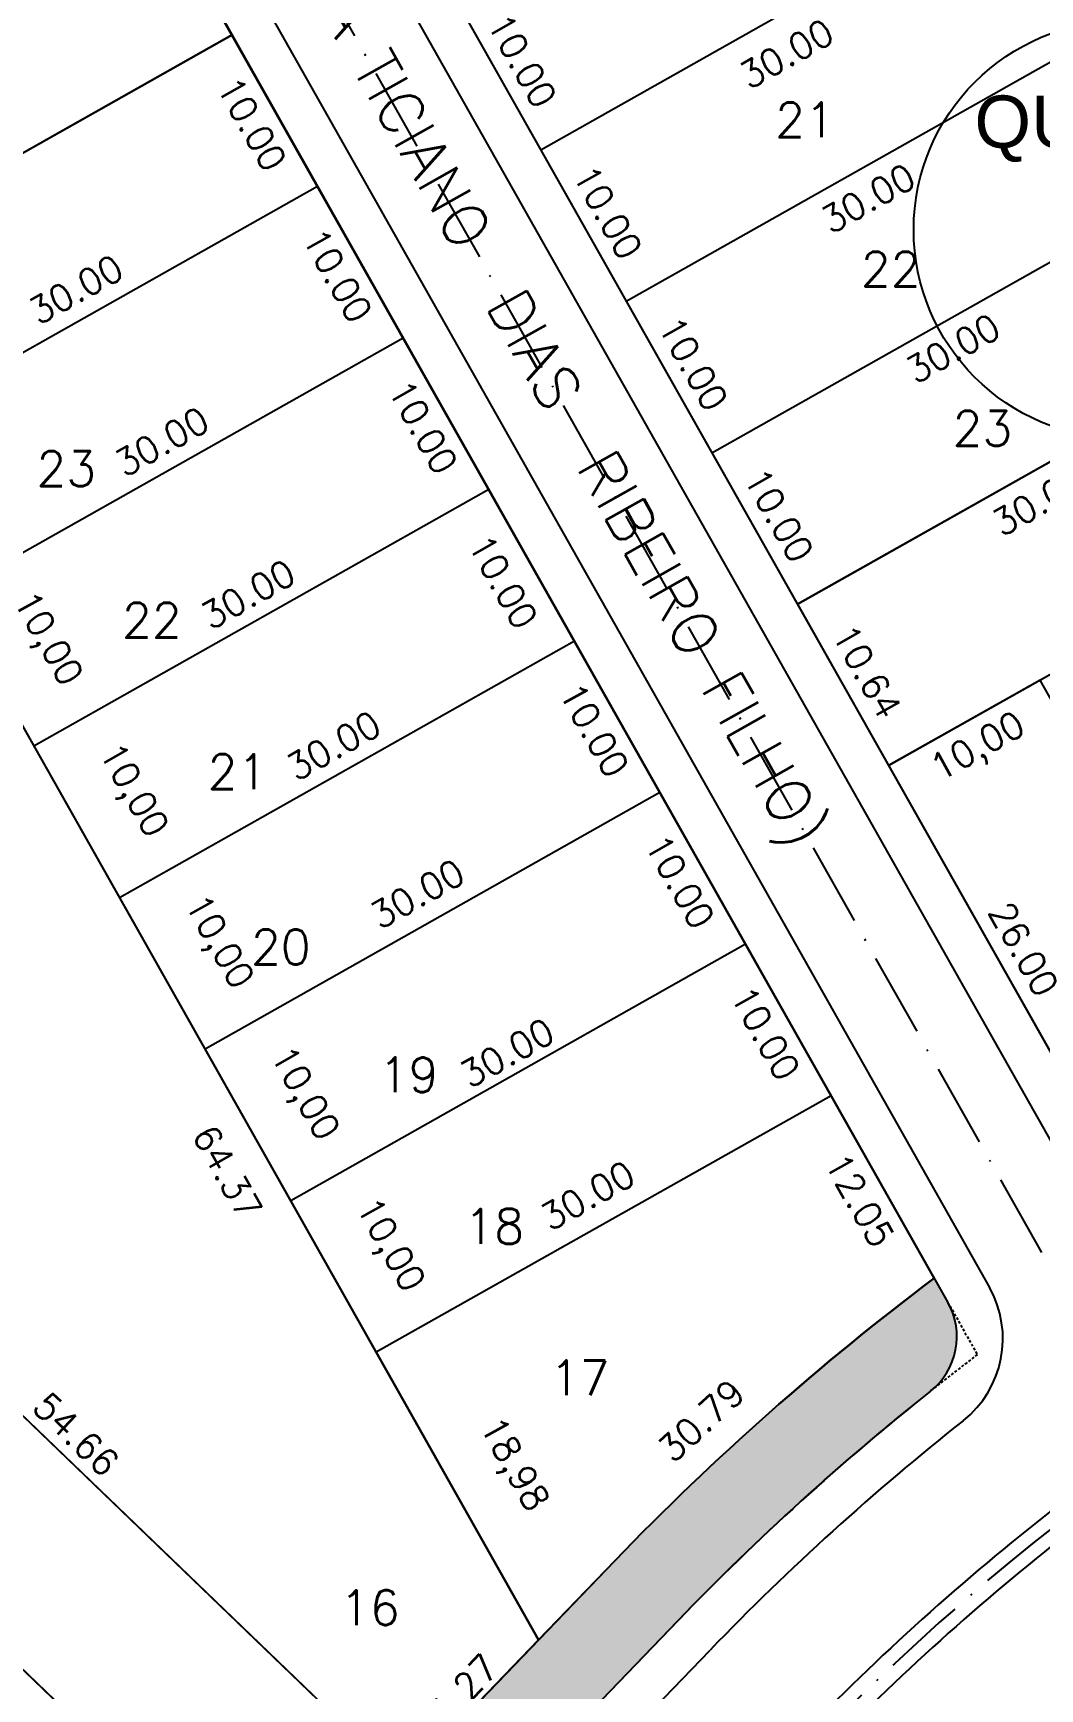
# Model space of a CAD drawing. Header units: millimetres. Extents: x 1794 to 8081, y 409 to 2272.
# Drawn here: x 5436.1 to 5493.9, y 942.2 to 1037.3 of the extents above; entities that cross this region are included whole.
import ezdxf
from ezdxf.enums import TextEntityAlignment as Align

# ---------------------------------------------------------------- set-up
doc = ezdxf.new("R2010")
doc.units = ezdxf.units.MM
doc.linetypes.add('ACAD_ISO10W100', pattern=[18, 12, -3, 0, -3])
doc.linetypes.add('HIDDEN', pattern=[0.375, 0.25, -0.125])
for name, color, linetype in [('02 - EIXO VIA', 2, 'ACAD_ISO10W100'), ('03 - CALÇADA', 1, 'Continuous'), ('BOUNDARY LOTES', 2, 'Continuous'), ('boundary quadras', 232, 'Continuous'), ('COT', 8, 'Continuous'), ('FAIXAS VERDES', 62, 'Continuous'), ('LOTES', 2, 'Continuous'), ('PROJEÇÃO', 8, 'HIDDEN'), ('QUADRAS', 3, 'Continuous'), ('texto - ruas', 2, 'Continuous'), ('Texto Lotes', 31, 'Continuous'), ('TEXTO-80', 3, 'Continuous')]:
    doc.layers.add(name, color=color, linetype=linetype)
doc.styles.add('arcad1', font='romans.shx')
doc.styles.add('style1', font='tahoma.ttf')
doc.dimstyles.new('REGIS', dxfattribs={"dimtxt": 1.5, "dimasz": 0.12, "dimexe": 0, "dimexo": 0, "dimgap": 0, "dimtad": 0, "dimzin": 4, "dimdsep": 46, "dimtxsty": 'arcad1', "dimblk1": 'BOLA', "dimblk2": 'BOLA', "dimsah": 1, "dimcen": 0.12, "dimse1": 1, "dimse2": 1, "dimsd1": 1, "dimsd2": 1, "dimclrd": 256, "dimclre": 8, "dimclrt": 1, "dimadec": 0, "dimazin": 0, "dimtfac": 1.2, "dimtix": 1, "dimtmove": 2, "dimatfit": 3, "dimldrblk": 'BOLA', "dimfxl": 0, "dimfxlon": 1, "dimtvp": 2, "dimtolj": 1, "dimtzin": 4, "dimarcsym": 0})
doc.dimstyles.get("Standard").update_dxf_attribs({"dimtxt": 0.18, "dimasz": 0.18, "dimexe": 0.18, "dimexo": 0.0625, "dimgap": 0.09, "dimtad": 0, "dimtih": 1, "dimtoh": 1, "dimdec": 4, "dimzin": 0, "dimdsep": 46, "dimtxsty": 'Standard', "dimcen": 0.09, "dimadec": 0, "dimazin": 0, "dimtfac": 1, "dimtdec": 4, "dimtofl": 0, "dimtmove": 0, "dimatfit": 3, "dimfxl": 1, "dimtolj": 1, "dimtzin": 0, "dimarcsym": 0})

# ---------------------------------------------------------------- blocks, each defined once
blk = doc.blocks.new('*D930')
at = {"layer": 'Defpoints', "color": 0}
for p in [(5487.851388136009, 965.75625504446), (5487.851388136009, 965.75625504446), (5465.132507971546, 944.9747875187404)]:
    blk.add_point(p, dxfattribs=at)
at = {"layer": 'COT', "color": 1, "insert": (5474.467114047751, 957.5791263159367), "char_height": 1.5, "attachment_point": 5, "rotation": 42.449853556986426, "style": 'arcad1'}
blk.add_mtext('\\A1;30.79', dxfattribs=at)
blk = doc.blocks.new('BOLA')
for p, q in [((-1, 0), (1, 0)), ((0, -1), (0, 1))]:
    blk.add_line(p, q)
blk.add_circle((0, 0), 0.3)
blk = doc.blocks.new('*D932')
at = {"layer": 'Defpoints', "color": 0}
for p in [(5481.929528288922, 976.2471336281599), (5477.990302832741, 974.0235313939454), (5487.85138813601, 965.7562550444604)]:
    blk.add_point(p, dxfattribs=at)
at = {"layer": 'COT', "color": 1, "insert": (5483.563749425421, 970.2527977179673), "char_height": 1.5, "attachment_point": 5, "rotation": 299.44372930097114, "style": 'arcad1'}
blk.add_mtext('\\A1;12.05', dxfattribs=at)
blk = doc.blocks.new('*D933')
at = {"layer": 'Defpoints', "color": 0}
for p in [(5477.013842902676, 984.955522525278), (5473.074617446498, 982.7319202910644), (5481.929528288912, 976.2471336281546)]:
    blk.add_point(p, dxfattribs=at)
at = {"layer": 'COT', "color": 1, "insert": (5478.144976808755, 979.8524314583769), "char_height": 1.5, "attachment_point": 5, "rotation": 299.44372930098734, "style": 'arcad1'}
blk.add_mtext('\\A1;10.00', dxfattribs=at)
blk = doc.blocks.new('*D934')
at = {"layer": 'Defpoints', "color": 0}
for p in [(5472.098157516446, 993.6639114224051), (5468.158932060269, 991.4403091881916), (5477.013842902685, 984.955522525283)]:
    blk.add_point(p, dxfattribs=at)
at = {"layer": 'COT', "color": 1, "insert": (5473.229291422525, 988.5608203555041), "char_height": 1.5, "attachment_point": 5, "rotation": 299.44372930098734, "style": 'arcad1'}
blk.add_mtext('\\A1;10.00', dxfattribs=at)
blk = doc.blocks.new('*D935')
at = {"layer": 'Defpoints', "color": 0}
for p in [(5467.182472130202, 1002.372300319524), (5463.243246674024, 1000.14869808531), (5472.09815751644, 993.6639114224013)]:
    blk.add_point(p, dxfattribs=at)
at = {"layer": 'COT', "color": 1, "insert": (5468.31360603628, 997.2692092526224), "char_height": 1.5, "attachment_point": 5, "rotation": 299.44372930098734, "style": 'arcad1'}
blk.add_mtext('\\A1;10.00', dxfattribs=at)
blk = doc.blocks.new('*D936')
at = {"layer": 'Defpoints', "color": 0}
for p in [(5457.35110135773, 1019.789078113771), (5453.411875901553, 1017.565475879558), (5462.266786743968, 1011.080689216649)]:
    blk.add_point(p, dxfattribs=at)
at = {"layer": 'COT', "color": 1, "insert": (5458.482235263809, 1014.68598704687), "char_height": 1.5, "attachment_point": 5, "rotation": 299.44372930098734, "style": 'arcad1'}
blk.add_mtext('\\A1;10.00', dxfattribs=at)
blk = doc.blocks.new('*D937')
at = {"layer": 'Defpoints', "color": 0}
for p in [(5452.435415971495, 1028.497467010896), (5448.496190515318, 1026.273864776683), (5457.351101357731, 1019.789078113772)]:
    blk.add_point(p, dxfattribs=at)
at = {"layer": 'COT', "color": 1, "insert": (5453.566549877574, 1023.394375943994), "char_height": 1.5, "attachment_point": 5, "rotation": 299.44372930098734, "style": 'arcad1'}
blk.add_mtext('\\A1;10.00', dxfattribs=at)
blk = doc.blocks.new('*D938')
at = {"layer": 'Defpoints', "color": 0}
for p in [(5447.519730585262, 1037.205855908021), (5443.580505129081, 1034.982253673805), (5452.435415971499, 1028.497467010897)]:
    blk.add_point(p, dxfattribs=at)
at = {"layer": 'COT', "color": 1, "insert": (5448.650864491337, 1032.102764841117), "char_height": 1.5, "attachment_point": 5, "rotation": 299.44372930098734, "style": 'arcad1'}
blk.add_mtext('\\A1;10.00', dxfattribs=at)
blk = doc.blocks.new('*D939')
at = {"layer": 'Defpoints', "color": 0}
for p in [(5431.875551646272, 1055.718179377361), (5430.594270881923, 1054.994925833751), (5447.519730585262, 1037.205855908021)]:
    blk.add_point(p, dxfattribs=at)
at = {"layer": 'COT', "color": 1, "insert": (5440.340545056818, 1046.824922141459), "char_height": 1.5, "attachment_point": 5, "rotation": 299.44372930098734, "style": 'arcad1'}
blk.add_mtext('\\A1;23.81', dxfattribs=at)
blk = doc.blocks.new('*D213')
at = {"layer": 'Defpoints', "color": 0}
for p in [(5433.492596545831, 1001.026514127826), (5465.132507971546, 944.9747875187404), (5460.466420497139, 942.3408883808152)]:
    blk.add_point(p, dxfattribs=at)
at = {"layer": 'COT', "color": 1, "insert": (5447.258981453419, 971.8414573012292), "char_height": 1.5, "attachment_point": 5, "rotation": 299.44372930096586, "style": 'arcad1'}
blk.add_mtext('\\A1;64.37', dxfattribs=at)
blk = doc.blocks.new('*D215')
at = {"layer": 'Defpoints', "color": 0}
for p in [(5481.929528288924, 976.2471336281571), (5482.481723685389, 975.2688911488726), (5455.804361597553, 961.5000774694465)]:
    blk.add_point(p, dxfattribs=at)
at = {"layer": 'COT', "color": 1, "insert": (5467.944434723832, 970.5078797386548), "char_height": 1.5, "attachment_point": 5, "rotation": 29.4437293009615, "style": 'arcad1'}
blk.add_mtext('\\A1;30.00', dxfattribs=at)
blk = doc.blocks.new('NUM_quadra')
blk.add_circle((0, 0), 0.2)
at = {"insert": (-0.1418711980285907, 0.1285282569724173), "char_height": 0.05, "width": 0.2663, "attachment_point": 1, "style": 'style1'}
blk.add_mtext('\\fArial|b0|i0|c0|p34;QUADRA', dxfattribs=at)
at = {"style": 'style1'}
blk.add_attdef('00', text='', height=0.18, dxfattribs=at).set_placement((-2.886579864025407e-15, -0.1334628551621867), align=Align.CENTER)
blk = doc.blocks.new('*D289')
at = {"layer": 'Defpoints', "color": 0}
for p in [(5452.435415971497, 1028.497467010896), (5453.087698721819, 1027.341914648535), (5426.31024928013, 1013.750410852185)]:
    blk.add_point(p, dxfattribs=at)
at = {"layer": 'COT', "color": 1, "insert": (5438.550409760264, 1022.580903238316), "char_height": 1.5, "attachment_point": 5, "rotation": 29.443729300966258, "style": 'arcad1'}
blk.add_mtext('\\A1;30.00', dxfattribs=at)
blk = doc.blocks.new('*D290')
at = {"layer": 'Defpoints', "color": 0}
for p in [(5457.351101357734, 1019.789078113774), (5458.024495793872, 1018.5961253167), (5431.225934666367, 1005.042021955061)]:
    blk.add_point(p, dxfattribs=at)
at = {"layer": 'COT', "color": 1, "insert": (5443.487206832317, 1013.835113906481), "char_height": 1.5, "attachment_point": 5, "rotation": 29.44372930096804, "style": 'arcad1'}
blk.add_mtext('\\A1;30.00', dxfattribs=at)
blk = doc.blocks.new('*D291')
at = {"layer": 'Defpoints', "color": 0}
for p in [(5462.26678674397, 1011.080689216652), (5462.976760895194, 1009.822933577312), (5436.141620052604, 996.3336330579373)]:
    blk.add_point(p, dxfattribs=at)
at = {"layer": 'COT', "color": 1, "insert": (5448.43947193364, 1005.061922167092), "char_height": 1.5, "attachment_point": 5, "rotation": 29.44372930097173, "style": 'arcad1'}
blk.add_mtext('\\A1;30.00', dxfattribs=at)
blk = doc.blocks.new('*D292')
at = {"layer": 'Defpoints', "color": 0}
for p in [(5467.18247213021, 1002.37230031953), (5467.888959574962, 1001.120721559614), (5441.057305438841, 987.6252441608167)]:
    blk.add_point(p, dxfattribs=at)
at = {"layer": 'COT', "color": 1, "insert": (5453.351670613407, 996.359710149394), "char_height": 1.5, "attachment_point": 5, "rotation": 29.4437293009686, "style": 'arcad1'}
blk.add_mtext('\\A1;30.00', dxfattribs=at)
blk = doc.blocks.new('*D293')
at = {"layer": 'Defpoints', "color": 0}
for p in [(5472.098157516447, 993.6639114224072), (5472.695046475986, 992.6064920028048), (5445.972990825061, 978.9168552636829)]:
    blk.add_point(p, dxfattribs=at)
at = {"layer": 'COT', "color": 1, "insert": (5458.157757514421, 987.8454805925794), "char_height": 1.5, "attachment_point": 5, "rotation": 29.443729300970425, "style": 'arcad1'}
blk.add_mtext('\\A1;30.00', dxfattribs=at)
blk = doc.blocks.new('*D982')
at = {"layer": 'Defpoints', "color": 0}
for p in [(5477.013842902687, 984.9555225252843), (5477.853896933424, 983.4673237046798), (5450.888676211316, 970.2084663665705)]:
    blk.add_point(p, dxfattribs=at)
at = {"layer": 'COT', "color": 1, "insert": (5463.316607971868, 978.7063122944596), "char_height": 1.5, "attachment_point": 5, "rotation": 29.443729300967657, "style": 'arcad1'}
blk.add_mtext('\\A1;30.00', dxfattribs=at)
blk = doc.blocks.new('*D1035')
at = {"layer": 'Defpoints', "color": 0}
for p in [(5462.266786743973, 1011.080689216652), (5467.18247213021, 1002.372300319528), (5462.920687626454, 999.9666209163813)]:
    blk.add_point(p, dxfattribs=at)
at = {"layer": 'COT', "color": 1, "insert": (5463.075361602473, 1005.795520980814), "char_height": 1.5, "attachment_point": 5, "rotation": 299.4437293009628, "style": 'arcad1'}
blk.add_mtext('\\A1;10.00', dxfattribs=at)
blk = doc.blocks.new('*D1043')
at = {"layer": 'Defpoints', "color": 0}
for p in [(5491.376675250025, 1045.358670189388), (5493.899906000108, 1040.888637442701), (5465.251508558658, 1030.611614030674)]:
    blk.add_point(p, dxfattribs=at)
at = {"layer": 'COT', "color": 1, "insert": (5479.362617038552, 1036.127626032481), "char_height": 1.5, "attachment_point": 5, "rotation": 29.443729300970222, "style": 'arcad1'}
blk.add_mtext('\\A1;30.00', dxfattribs=at)
blk = doc.blocks.new('*D1044')
at = {"layer": 'Defpoints', "color": 0}
for p in [(5496.292360636262, 1036.650281292264), (5498.589800298555, 1032.580249043468), (5470.167193944895, 1021.903225133552)]:
    blk.add_point(p, dxfattribs=at)
at = {"layer": 'COT', "color": 1, "insert": (5484.052511337, 1027.81923763325), "char_height": 1.5, "attachment_point": 5, "rotation": 29.44372930096965, "style": 'arcad1'}
blk.add_mtext('\\A1;30.00', dxfattribs=at)
blk = doc.blocks.new('*D1045')
at = {"layer": 'Defpoints', "color": 0}
for p in [(5501.208046022501, 1027.941892395143), (5503.460984825728, 1023.950695701627), (5475.082879331133, 1013.194836236429)]:
    blk.add_point(p, dxfattribs=at)
at = {"layer": 'COT', "color": 1, "insert": (5488.923695864172, 1019.189684291408), "char_height": 1.5, "attachment_point": 5, "rotation": 29.443729300969846, "style": 'arcad1'}
blk.add_mtext('\\A1;30.00', dxfattribs=at)
blk = doc.blocks.new('*D1046')
at = {"layer": 'Defpoints', "color": 0}
for p in [(5506.123731408738, 1019.23350349802), (5479.998564717371, 1004.486447339307), (5482.291873684251, 1000.42373282939)]:
    blk.add_point(p, dxfattribs=at)
at = {"layer": 'COT', "color": 1, "insert": (5493.879751414063, 1010.409777577885), "char_height": 1.5, "attachment_point": 5, "rotation": 29.44372930096965, "style": 'arcad1'}
blk.add_mtext('\\A1;30.00', dxfattribs=at)
blk = doc.blocks.new('*D1053')
at = {"layer": 'Defpoints', "color": 0}
for p in [(5491.376675250026, 1045.358670189388), (5496.292360636262, 1036.650281292265), (5494.819203982149, 1035.818718218794)]:
    blk.add_point(p, dxfattribs=at)
at = {"layer": 'COT', "color": 1, "insert": (5494.973877958166, 1041.647618283228), "char_height": 1.5, "attachment_point": 5, "rotation": 299.44372930098734, "style": 'arcad1'}
blk.add_mtext('\\A1;10.00', dxfattribs=at)
blk = doc.blocks.new('*D344')
at = {"layer": 'Defpoints', "color": 0}
for p in [(5460.33582317242, 1039.320002927797), (5465.251508558657, 1030.611614030674), (5464.011673645924, 1029.911755717745)]:
    blk.add_point(p, dxfattribs=at)
at = {"layer": 'COT', "color": 1, "insert": (5464.16634762194, 1035.740655782178), "char_height": 1.5, "attachment_point": 5, "rotation": 299.44372930098734, "style": 'arcad1'}
blk.add_mtext('\\A1;10.00', dxfattribs=at)
blk = doc.blocks.new('*D345')
at = {"layer": 'Defpoints', "color": 0}
for p in [(5465.251508558657, 1030.611614030674), (5468.927359032162, 1021.203366820622), (5470.167193944894, 1021.903225133551)]:
    blk.add_point(p, dxfattribs=at)
at = {"layer": 'COT', "color": 1, "insert": (5469.082033008178, 1027.032266885055), "char_height": 1.5, "attachment_point": 5, "rotation": 299.44372930098734, "style": 'arcad1'}
blk.add_mtext('\\A1;10.00', dxfattribs=at)
blk = doc.blocks.new('*D1057')
at = {"layer": 'Defpoints', "color": 0}
for p in [(5470.167193944894, 1021.903225133551), (5473.843044418397, 1012.494977923498), (5475.082879331132, 1013.194836236429)]:
    blk.add_point(p, dxfattribs=at)
at = {"layer": 'COT', "color": 1, "insert": (5473.997718394413, 1018.323877987931), "char_height": 1.5, "attachment_point": 5, "rotation": 299.44372930098734, "style": 'arcad1'}
blk.add_mtext('\\A1;10.00', dxfattribs=at)
blk = doc.blocks.new('*D1058')
at = {"layer": 'Defpoints', "color": 0}
for p in [(5475.082879331128, 1013.194836236426), (5480.858539694393, 1004.971883448903), (5478.758729804631, 1003.786589026372)]:
    blk.add_point(p, dxfattribs=at)
at = {"layer": 'COT', "color": 1, "insert": (5478.913403780647, 1009.615489090806), "char_height": 1.5, "attachment_point": 5, "rotation": 299.44372930098734, "style": 'arcad1'}
blk.add_mtext('\\A1;10.00', dxfattribs=at)
blk = doc.blocks.new('*D1059')
at = {"layer": 'Defpoints', "color": 0}
for p in [(5480.858539694397, 1004.971883448907), (5483.990506479951, 994.5182281912587), (5485.230341392688, 995.2180865041898)]:
    blk.add_point(p, dxfattribs=at)
at = {"layer": 'COT', "color": 1, "insert": (5483.987134811428, 1000.627114224689), "char_height": 1.5, "attachment_point": 5, "rotation": 299.44372930098734, "style": 'arcad1'}
blk.add_mtext('\\A1;10.64', dxfattribs=at)
blk = doc.blocks.new('*D1063')
at = {"layer": 'Defpoints', "color": 0}
for p in [(5485.230341392688, 995.2180865041901), (5498.011123396905, 972.5762753716704), (5496.77128848417, 971.8764170587406)]:
    blk.add_point(p, dxfattribs=at)
at = {"layer": 'COT', "color": 1, "insert": (5492.993414151194, 984.6720282408705), "char_height": 1.5, "attachment_point": 5, "rotation": 299.44372930098734, "style": 'arcad1'}
blk.add_mtext('\\A1;26.00', dxfattribs=at)
blk = doc.blocks.new('*D1086')
at = {"layer": 'Defpoints', "color": 0}
for p in [(5465.132507971546, 944.9747875187404), (5466.476944621774, 943.6806858160062), (5457.313921775658, 936.8520922062594)]:
    blk.add_point(p, dxfattribs=at)
at = {"layer": 'COT', "color": 1, "insert": (5460.406256370368, 941.6998119016134), "char_height": 1.5, "attachment_point": 5, "rotation": 46.092889279141566, "style": 'arcad1'}
blk.add_mtext('\\A1;11.27', dxfattribs=at)
blk = doc.blocks.new('*D1114')
at = {"layer": 'Defpoints', "color": 0}
for p in [(5406.935573856917, 956.1964633342909), (5442.750605582663, 921.7223261319668), (5441.750400351722, 920.6832172525142)]:
    blk.add_point(p, dxfattribs=at)
at = {"layer": 'COT', "color": 1, "insert": (5425.923358230708, 940.0816810071487), "char_height": 1.5, "attachment_point": 5, "rotation": 316.09288927911393, "style": 'arcad1'}
blk.add_mtext('\\A1;49.71', dxfattribs=at)
blk = doc.blocks.new('*D1115')
at = {"layer": 'Defpoints', "color": 0}
for p in [(5412.433862868487, 965.4779471268671), (5450.032263679161, 929.2872091691129), (5449.09292739446, 928.3113367740993)]:
    blk.add_point(p, dxfattribs=at)
at = {"layer": 'COT', "color": 1, "insert": (5432.374200730983, 948.5681009064488), "char_height": 1.5, "attachment_point": 5, "rotation": 316.09288927911393, "style": 'arcad1'}
blk.add_mtext('\\A1;52.19', dxfattribs=at)
blk = doc.blocks.new('*D1116')
at = {"layer": 'Defpoints', "color": 0}
for p in [(5417.932151880057, 974.7594309194433), (5457.313921775659, 936.8520922062594), (5456.177788304817, 935.6717680674983)]:
    blk.add_point(p, dxfattribs=at)
at = {"layer": 'COT', "color": 1, "insert": (5438.567377098876, 956.7868325775626), "char_height": 1.5, "attachment_point": 5, "rotation": 316.09288927911393, "style": 'arcad1'}
blk.add_mtext('\\A1;54.66', dxfattribs=at)
blk = doc.blocks.new('*D374')
at = {"layer": 'Defpoints', "color": 0}
for p in [(5433.492596545831, 1001.026514127826), (5438.547718512464, 998.031893635839), (5417.932151880056, 974.7594309194428)]:
    blk.add_point(p, dxfattribs=at)
at = {"layer": 'COT', "color": 1, "insert": (5428.186396028689, 986.4273785229439), "char_height": 1.5, "attachment_point": 5, "rotation": 59.35778281456967, "style": 'arcad1'}
blk.add_mtext('\\A1;30.53', dxfattribs=at)
blk = doc.blocks.new('*D1459')
at = {"layer": 'Defpoints', "color": 0}
for p in [(5493.938730289809, 1000.133771890428), (5485.230341392686, 995.2180865041892), (5487.838462634179, 990.5976658960374)]:
    blk.add_point(p, dxfattribs=at)
at = {"layer": 'COT', "color": 1, "insert": (5490.437055159084, 996.1656474809863), "char_height": 1.5, "attachment_point": 5, "rotation": 29.443729300968574, "style": 'arcad1'}
blk.add_mtext('\\A1;10,00', dxfattribs=at)
blk = doc.blocks.new('*D1636')
at = {"layer": 'Defpoints', "color": 0}
for p in [(5431.225934666368, 1005.042021955062), (5436.141620052603, 996.3336330579386), (5436.141620052597, 996.3336330579355)]:
    blk.add_point(p, dxfattribs=at)
at = {"layer": 'COT', "color": 1, "insert": (5436.793916251307, 1002.443429430153), "char_height": 1.5, "attachment_point": 5, "rotation": 299.44372930098734, "style": 'arcad1'}
blk.add_mtext('\\A1;10,00', dxfattribs=at)
blk = doc.blocks.new('*D1637')
at = {"layer": 'Defpoints', "color": 0}
for p in [(5436.141620052603, 996.3336330579386), (5441.057305438841, 987.6252441608156), (5441.057305438837, 987.6252441608133)]:
    blk.add_point(p, dxfattribs=at)
at = {"layer": 'COT', "color": 1, "insert": (5441.709601637545, 993.7350405330317), "char_height": 1.5, "attachment_point": 5, "rotation": 299.44372930098734, "style": 'arcad1'}
blk.add_mtext('\\A1;10,00', dxfattribs=at)
blk = doc.blocks.new('*D1638')
at = {"layer": 'Defpoints', "color": 0}
for p in [(5441.057305438841, 987.6252441608156), (5445.972990825077, 978.9168552636929), (5445.972990825077, 978.9168552636925)]:
    blk.add_point(p, dxfattribs=at)
at = {"layer": 'COT', "color": 1, "insert": (5446.625287023786, 985.0266516359106), "char_height": 1.5, "attachment_point": 5, "rotation": 299.44372930098734, "style": 'arcad1'}
blk.add_mtext('\\A1;10,00', dxfattribs=at)
blk = doc.blocks.new('*D1639')
at = {"layer": 'Defpoints', "color": 0}
for p in [(5445.972990825077, 978.9168552636929), (5450.888676211315, 970.2084663665698), (5450.888676211318, 970.2084663665717)]:
    blk.add_point(p, dxfattribs=at)
at = {"layer": 'COT', "color": 1, "insert": (5451.540972410027, 976.3182627387898), "char_height": 1.5, "attachment_point": 5, "rotation": 299.44372930098734, "style": 'arcad1'}
blk.add_mtext('\\A1;10,00', dxfattribs=at)
blk = doc.blocks.new('*D1640')
at = {"layer": 'Defpoints', "color": 0}
for p in [(5450.888676211315, 970.2084663665698), (5455.804361597553, 961.5000774694474), (5455.804361597557, 961.5000774694497)]:
    blk.add_point(p, dxfattribs=at)
at = {"layer": 'COT', "color": 1, "insert": (5456.456657796267, 967.6098738416679), "char_height": 1.5, "attachment_point": 5, "rotation": 299.44372930098734, "style": 'arcad1'}
blk.add_mtext('\\A1;10,00', dxfattribs=at)
blk = doc.blocks.new('*D1641')
at = {"layer": 'Defpoints', "color": 0}
for p in [(5455.804361597553, 961.5000774694474), (5465.132507971546, 944.9747875187402), (5465.132507971557, 944.9747875187461)]:
    blk.add_point(p, dxfattribs=at)
at = {"layer": 'COT', "color": 1, "insert": (5463.578573676386, 954.9930344177553), "char_height": 1.5, "attachment_point": 5, "rotation": 299.44372930098734, "style": 'arcad1'}
blk.add_mtext('\\A1;18,98', dxfattribs=at)

msp = doc.modelspace()

# ---------------------------------------------------------------- hatches: boundary and pattern name
at = {"layer": 'FAIXAS VERDES'}
h = msp.add_hatch(dxfattribs=at)
h.set_pattern_fill('AR-SAND', color=256, scale=0.1, style=0)
h.set_pattern_definition([(37.50000000000001, (5429.566055235607, 999.84353795478), (-0.1600031295984046, 4.894132373293424), [0, -3.860800000000001, 0, -4.318000000000001, 0, -4.1275]), (7.499999999999999, (5429.566055235607, 999.84353795478), (4.495232831380027, 7.168251005683543), [0, -2.0828, 0, -3.4798, 0, -1.3335]), (327.5, (5426.441855235606, 999.84353795478), (7.90992370241458, 0.01437184678545691), [0, -1.27, 0, -4.572, 0, -5.969]), (317.5, (5426.441855235606, 999.84353795478), (7.635564524722972, 2.229293232572162), [0, -0.635, 0, -2.9972, 0, -3.429])])
h.paths.add_polyline_path([(5430.83123892932, 1078.216334300857), (5435.928361028668, 1087.936029973114), (5430.845419945202, 1079.355681580147), (5429.566055235607, 1077.138532919917)])
h.paths.add_polyline_path([(5597.245332423424, 1009.396190121145), (5597.066119559094, 1009.336623379721), (5601.377264682257, 1010.616277838495), (5607.011504335047, 1012.217993030141), (5612.684380589012, 1013.759096010005), (5617.595737405374, 1015.035828626736), (5621.12753422188, 1015.921206211871), (5629.086755108657, 1017.81693368841), (5637.921941955323, 1019.761366754153), (5648.107933408472, 1021.796757042383), (5655.346994069411, 1023.110390061013), (5661.350468811806, 1024.116779422895), (5668.225646878118, 1025.177454779259), (5676.97000273329, 1026.385771232389), (5686.913109575425, 1027.569625502289), (5693.658963031524, 1028.258326479295), (5703.184240547945, 1029.074032051551), (5713.014846341916, 1029.724280148399), (5719.568621570307, 1030.050033097483), (5731.26768874872, 1030.417842321115), (5741.909849627126, 1030.514903744066), (5742.543332348926, 1030.672110033134), (5743.301650087746, 1030.977835232847), (5744.205427673957, 1031.630466624297), (5745.075823322754, 1032.859533315541), (5745.431482895176, 1034.3561930849), (5749.497987959298, 1136.448412135901), (5749.920510464398, 1138.084851169082), (5750.981149281748, 1139.40071714849), (5787.931078192697, 1169.251187430498), (5804.870191300834, 1182.93569530234), (5783.870752881997, 1170.979992930966), (5771.611095368647, 1157.562788627299), (5763.136453373142, 1151.214509626107), (5752.528797650494, 1147.246206906812), (5742.436069879465, 1146.752642841267), (5742.349416866683, 1137.393501672151), (5734.920343057968, 1114.509168307485), (5711.119475755625, 1097.125865294786), (5662.120897205331, 1088.101109027119), (5636.085677526676, 1087.946908506753), (5604.026127775915, 1093.667856070401), (5565.586156658061, 1113.949031904599), (5550.551610754197, 1131.126937679183), (5537.456672596373, 1134.461180779236), (5527.957747980914, 1130.108317096129)])
edge = h.paths.add_edge_path()
edge.add_line((5569.236253536879, 1000.08653723556), (5564.379953160917, 1001.877259558194))
edge.add_arc((5567.863308719767, 1003.843533712689), 4.0000000000003, 209.443729300965, 290.0741642478758)
h = msp.add_hatch(dxfattribs=at)
h.set_pattern_fill('AR-SAND', color=256, scale=0.1, style=0)
h.set_pattern_definition([(37.50000000000001, (5326.125185530044, 785.0730721160154), (-0.1600031295984046, 4.894132373293424), [0, -3.860800000000001, 0, -4.318000000000001, 0, -4.1275]), (7.499999999999999, (5326.125185530044, 785.0730721160154), (4.495232831380027, 7.168251005683543), [0, -2.0828, 0, -3.4798, 0, -1.3335]), (327.5, (5323.000985530044, 785.0730721160154), (7.90992370241458, 0.01437184678545691), [0, -1.27, 0, -4.572, 0, -5.969]), (317.5, (5323.000985530044, 785.0730721160154), (7.635564524722972, 2.229293232572162), [0, -0.635, 0, -2.9972, 0, -3.429])])
edge = h.paths.add_edge_path()
edge.add_line((5327.651670608099, 881.2208528455054), (5326.647414080118, 879.5255998916465))
edge.add_arc((5330.08888094797, 877.4868979032505), 4.000000000000001, 149.3577828145653, 226.0928892791139)
edge.add_line((5327.314915958827, 874.6050376986237), (5364.41306844327, 838.8958190528098))
edge.add_arc((5367.187033432413, 841.777679257437), 4.000000000000108, 226.0928892791184, 316.0928892791139)
edge.add_line((5370.06889363704, 839.0037142682946), (5370.762384884325, 839.7241793194504))
edge.add_line((5370.762384884324, 839.7241793194504), (5327.6516706081, 881.2208528455054))
edge = h.paths.add_edge_path()
edge.add_line((5385.892150958618, 825.160863126454), (5385.198659711334, 824.4403980752978))
edge.add_arc((5388.080519915959, 821.6664330861555), 4.000000000000092, 136.0928892791138, 226.0928892791276)
edge.add_line((5385.306554926819, 818.7845728815279), (5419.168412331188, 786.1904842591081))
edge.add_arc((5421.94237732033, 789.0723444637352), 3.999999999999845, 226.0928892791231, 316.0928892791139)
edge.add_line((5424.824237524957, 786.2983794745929), (5425.51772877224, 787.0188445257473))
edge.add_line((5425.51772877224, 787.0188445257473), (5385.892150958618, 825.160863126454))
edge = h.paths.add_edge_path()
edge.add_arc((5579.883659191099, 843.2969116844616), 122.1869109673528, 128.8398439619747, 136.0928892791105, ccw=False)
edge.add_line((5503.254673411001, 938.4685448009383), (5503.112551421439, 938.7203211980615))
edge.add_arc((5499.629195862591, 936.7540470435666), 3.999999999999802, 29.44372930096712, 130.653681987762)
edge.add_arc((5579.883659191062, 843.2969116844225), 127.1869109673525, 130.6536819877275, 136.0928892790857)
edge.add_line((5488.249934874548, 931.499921209621), (5385.892150958618, 825.160863126454))
edge.add_line((5385.892150958619, 825.160863126454), (5389.494476214402, 821.6934068900251))
edge.add_line((5389.494476214402, 821.6934068900251), (5491.85226013033, 928.0324649731925))
edge = h.paths.add_edge_path()
edge.add_arc((5579.883659191101, 843.2969116844635), 148.1869109673532, 128.4974189734449, 136.0928892791109, ccw=False)
edge.add_arc((5485.150444974521, 962.4038971806145), 3.999999999999981, 308.4974189734509, 389.4437293009696)
edge.add_line((5488.63380053337, 964.3701713351098), (5487.851388136009, 965.7562550444601))
edge.add_arc((5579.883659191101, 843.296911684463), 153.1869109673528, 126.92608030408, 136.0928892791114)
edge.add_line((5469.517843544473, 949.5306936390472), (5367.160059628543, 843.1916355558775))
edge.add_line((5367.160059628542, 843.1916355558775), (5370.762384884323, 839.7241793194504))
edge.add_line((5370.762384884324, 839.7241793194504), (5473.120168800258, 946.0632374026205))

# ---------------------------------------------------------------- linework, layer by layer
at = {"layer": '02 - EIXO VIA', "ltscale": 0.4}
msp.add_line((5434.246727217459, 1073.128918774087), (5500.484822533768, 955.7847340884601), dxfattribs=at)
msp.add_arc((5579.883659191103, 843.2969116844639), 137.686910967353, 125.2161202038361, 136.887702516397, dxfattribs=at)
at = {"layer": '03 - CALÇADA'}
for p, q in [((5442.184484885939, 1066.390269298882), (5496.42393157812, 970.3023063298394)), ((5439.2712161112, 1056.904283340894), (5491.02091679304, 965.2270331839019)), ((5371.523310641288, 836.9097536244996), (5474.981287772985, 944.3917976711997))]:
    msp.add_line(p, q, dxfattribs=at)
for centre, radius, start, end in [((5579.883659191103, 843.2969116844639), 138.486910967353, 117.210485500622, 117.210485500622), ((5579.883659191103, 843.2969116844639), 136.886910967353, 117.210485500622, 117.210485500622), ((5485.795883454765, 962.2776219521598), 6, 308.3363044648632, 29.44372930096676), ((5579.883659191103, 843.2969116844639), 145.686910967353, 128.3363044648632, 136.0588879191789), ((5579.883659191103, 843.2969116844639), 138.486910967353, 127.9657110547376, 136.0928892791116), ((5579.883659191103, 843.2969116844639), 136.886910967353, 128.0032072346644, 136.0928892791116)]:
    msp.add_arc(centre, radius, start, end, dxfattribs=at)
at = {"layer": 'BOUNDARY LOTES'}
for points in [[(5447.519730585261, 1037.20585590802), (5437.519093308624, 1054.922497999851, 0.5768503610136074), (5430.594270881925, 1054.994925833751), (5416.478878507654, 1031.16718864643), (5421.394563893891, 1022.458799749307)], [(5493.93873028981, 1000.133771890428), (5485.230341392687, 995.2180865041895), (5498.011123396905, 972.5762753716702, -0.01634433699333425), (5506.631171123622, 977.6484616742756)], [(5487.851388136009, 965.7562550444603), (5481.929528288922, 976.24713362816), (5455.804361597552, 961.5000774694471), (5465.132507971546, 944.9747875187404), (5469.517843544472, 949.5306936390467, -0.04001909302019718)]]:
    msp.add_lwpolyline(points, format="xyb", close=True, dxfattribs=at)
for points in [[(5506.123731408738, 1019.23350349802), (5479.99856471737, 1004.486447339306), (5485.230341392687, 995.2180865041897), (5511.355508084055, 1009.965142662904)], [(5433.492596545831, 1001.026514127825), (5417.932151880057, 974.7594309194428), (5457.313921775672, 936.8520922062457), (5465.132507971546, 944.9747875187403)], [(5417.932151880057, 974.7594309194429), (5412.433862868486, 965.4779471268669), (5450.032263679173, 929.2872091691006), (5457.313921775672, 936.8520922062457)], [(5412.433862868486, 965.4779471268668), (5406.935573856916, 956.1964633342908), (5442.750605582674, 921.7223261319557), (5450.032263679173, 929.2872091691006)]]:
    msp.add_lwpolyline(points, close=True, dxfattribs=at)
at = {"layer": 'boundary quadras'}
for points in [[(5517.501841941393, 1060.105726348101), (5497.311374399322, 1095.874175619354, 0.4090749905382084), (5491.923268690283, 1097.425276461268), (5446.190330105628, 1072.659699368518, 0.4193708733955699), (5444.611724696966, 1067.176050217614), (5453.544831784498, 1051.350592633272), (5475.082879331133, 1013.194836236429), (5485.230341392686, 995.218086504189), (5497.922782226498, 972.7327762880377), (5502.709122265607, 975.4345552349545, -0.01342427453589583), (5509.911917020894, 979.3859314120201, -0.0229706894467621), (5552.146026003783, 998.7032286766561), (5549.836164991206, 1002.8238139153)], [(5465.132507971546, 944.9747875187405), (5469.517843544472, 949.5306936390467, -0.04001909302020328), (5487.851388136012, 965.7562550444621), (5437.519093308625, 1054.922497999852, 0.5768503610134353), (5430.594270881927, 1054.994925833752), (5390.227436025501, 986.852977913399), (5340.742834921344, 903.3196237801881), (5327.992023050597, 880.8932430058815), (5367.160059628541, 843.1916355558768), (5435.468947486164, 914.1574430948214), (5457.313921775658, 936.8520922062604)]]:
    msp.add_lwpolyline(points, format="xyb", close=True, dxfattribs=at)
at = {"layer": 'FAIXAS VERDES', "ltscale": 0.6}
for centre, radius, start, end in [((5485.150444974522, 962.4038971806145), 4, 308.497418973456, 29.44372930098734), ((5579.883659191103, 843.2969116844639), 148.186910967353, 128.497418973456, 136.0594615421068)]:
    msp.add_arc(centre, radius, start, end, dxfattribs=at)
at = {"layer": 'LOTES', "ltscale": 0.6}
for p, q in [((5465.251508558657, 1030.611614030674), (5517.501841941393, 1060.105726348101)), ((5470.167193944895, 1021.903225133551), (5522.417527327631, 1051.397337450979)), ((5475.082879331133, 1013.194836236429), (5527.333212713868, 1042.688948553856)), ((5479.998564717371, 1004.486447339306), (5532.248898100106, 1033.980559656734)), ((5485.230341392688, 995.2180865041903), (5537.480674775424, 1024.712198821618))]:
    msp.add_line(p, q, dxfattribs=at)
at = {"layer": 'LOTES'}
for p, q in [((5447.519730585262, 1037.20585590802), (5421.394563893892, 1022.458799749307)), ((5416.478878507654, 1031.16718864643), (5465.132507971546, 944.9747875187405)), ((5452.435415971499, 1028.497467010897), (5426.310249280129, 1013.750410852184)), ((5457.351101357736, 1019.789078113775), (5431.225934666366, 1005.042021955062)), ((5462.266786743973, 1011.080689216652), (5436.141620052604, 996.3336330579388)), ((5467.182472130211, 1002.372300319529), (5441.057305438841, 987.6252441608159)), ((5457.313921775659, 936.8520922062593), (5395.725725037072, 996.1344617059749)), ((5472.098157516449, 993.6639114224059), (5445.972990825078, 978.916855263693)), ((5450.032263679161, 929.2872091691129), (5390.227436025501, 986.8529779133988)), ((5477.013842902686, 984.9555225252831), (5450.888676211315, 970.2084663665702)), ((5481.929528288922, 976.2471336281602), (5455.804361597553, 961.5000774694473))]:
    msp.add_line(p, q, dxfattribs=at)
at = {"layer": 'PROJEÇÃO', "ltscale": 0.6}
msp.add_line((5488.63380053337, 964.3701713351087), (5490.331060885554, 961.3633875307894), dxfattribs=at)
msp.add_arc((5579.883659191103, 843.2969116844639), 148.186910967353, 127.180063403887, 128.497418973456, dxfattribs=at)
at = {"layer": 'QUADRAS', "ltscale": 0.6}
for p, q in [((5444.611724696966, 1067.176050217614), (5498.2438027974, 972.1640718743623)), ((5437.519093308625, 1054.92249799985), (5488.633800533369, 964.3701713351103)), ((5367.160059628541, 843.1916355558766), (5469.517843544472, 949.5306936390467)), ((5370.068893637038, 839.0037142682924), (5473.120168800256, 946.0632374026187)), ((5370.762384884323, 839.7241793194497), (5473.180125145092, 946.1255257894137))]:
    msp.add_line(p, q, dxfattribs=at)
for centre, radius, start, end in [((5579.883659191103, 843.2969116844639), 153.186910967353, 126.9260803040792, 136.0928892791116), ((5485.150444974521, 962.4038971806141), 4, 308.497418973456, 29.44372930096108), ((5579.883659191103, 843.2969116844639), 148.186910967353, 128.497418973456, 136.0928892791116)]:
    msp.add_arc(centre, radius, start, end, dxfattribs=at)

# ---------------------------------------------------------------- block references
at = {"layer": 'TEXTO-80', "xscale": 60, "yscale": 60, "zscale": 60}
msp.add_blockref('NUM_quadra', (5498.671344515124, 1026.013036591786), dxfattribs=at).add_auto_attribs({'00': 'B'})

# ---------------------------------------------------------------- texts
at = {"layer": 'texto - ruas', "insert": (5444.763750480992, 1057.524187012347), "char_height": 2.5, "width": 122.8523435454106, "attachment_point": 1, "rotation": 299.33741933121485}
msp.add_mtext('{\\Fromans|c0;RUA 02 (RUA TICIANO  DIAS  RIBEIRO FILHO)}', dxfattribs=at)
at = {"layer": 'Texto Lotes', "style": 'arcad1'}
for s, p in [('21', (5480.428468263012, 1032.328943276319)), ('22', (5485.351447412916, 1023.751653213749)), ('23', (5490.617876220404, 1014.602542383588)), ('23', (5438.000443656336, 1012.28460771261)), ('22', (5442.916129042574, 1003.576218815487)), ('21', (5447.831814428811, 994.8678299183649)), ('20', (5450.323236965526, 984.7910003598782)), ('19', (5457.663185201286, 977.4510521241192)), ('18', (5462.578870587523, 968.7426632269963)), ('17', (5467.49455597376, 960.0342743298735)), ('16', (5455.438026426055, 946.8234843083065))]:
    msp.add_text(s, height=2, dxfattribs=at).set_placement(p, align=Align.MIDDLE_CENTER)

# ---------------------------------------------------------------- dimensions: what is measured, and where the dimension line sits
at = {"layer": 'COT'}
for base, p1, p2, dimstyle, override, picture, middle in [((5431.875551646272, 1055.718179377361), (5447.519730585262, 1037.20585590802), (5430.594270881923, 1054.994925833751), 'Standard', {"dimtxt": 1.5, "dimasz": 0.12, "dimexe": 0, "dimexo": 0, "dimgap": 0, "dimtih": 0, "dimtoh": 0, "dimdec": 2, "dimzin": 4, "dimtxsty": 'arcad1', "dimblk1": 'BOLA', "dimblk2": 'BOLA', "dimsah": 1, "dimcen": 0.12, "dimse1": 1, "dimse2": 1, "dimsd1": 1, "dimsd2": 1, "dimclrd": 256, "dimclre": 8, "dimclrt": 1, "dimtfac": 1.2, "dimtdec": 2, "dimtix": 1, "dimtofl": 1, "dimtmove": 2, "dimldrblk": 'BOLA', "dimfxl": 0, "dimfxlon": 1, "dimtvp": 2, "dimtzin": 4}, '*D939', (5440.340545056818, 1046.824922141459)), ((5443.580505129081, 1034.982253673805), (5452.435415971499, 1028.497467010897), (5447.519730585262, 1037.20585590802), 'Standard', {"dimtxt": 1.5, "dimasz": 0.12, "dimexe": 0, "dimexo": 0, "dimgap": 0, "dimtih": 0, "dimtoh": 0, "dimdec": 2, "dimzin": 4, "dimtxsty": 'arcad1', "dimblk1": 'BOLA', "dimblk2": 'BOLA', "dimsah": 1, "dimcen": 0.12, "dimse1": 1, "dimse2": 1, "dimsd1": 1, "dimsd2": 1, "dimclrd": 256, "dimclre": 8, "dimclrt": 1, "dimtfac": 1.2, "dimtdec": 2, "dimtix": 1, "dimtofl": 1, "dimtmove": 2, "dimldrblk": 'BOLA', "dimfxl": 0, "dimfxlon": 1, "dimtvp": 2, "dimtzin": 4}, '*D938', (5448.650864491337, 1032.102764841117)), ((5448.496190515318, 1026.273864776683), (5457.351101357731, 1019.789078113772), (5452.435415971495, 1028.497467010895), 'Standard', {"dimtxt": 1.5, "dimasz": 0.12, "dimexe": 0, "dimexo": 0, "dimgap": 0, "dimtih": 0, "dimtoh": 0, "dimdec": 2, "dimzin": 4, "dimtxsty": 'arcad1', "dimblk1": 'BOLA', "dimblk2": 'BOLA', "dimsah": 1, "dimcen": 0.12, "dimse1": 1, "dimse2": 1, "dimsd1": 1, "dimsd2": 1, "dimclrd": 256, "dimclre": 8, "dimclrt": 1, "dimtfac": 1.2, "dimtdec": 2, "dimtix": 1, "dimtofl": 1, "dimtmove": 2, "dimldrblk": 'BOLA', "dimfxl": 0, "dimfxlon": 1, "dimtvp": 2, "dimtzin": 4}, '*D937', (5453.566549877574, 1023.394375943994)), ((5453.411875901553, 1017.565475879558), (5462.266786743968, 1011.080689216648), (5457.351101357731, 1019.789078113771), 'Standard', {"dimtxt": 1.5, "dimasz": 0.12, "dimexe": 0, "dimexo": 0, "dimgap": 0, "dimtih": 0, "dimtoh": 0, "dimdec": 2, "dimzin": 4, "dimtxsty": 'arcad1', "dimblk1": 'BOLA', "dimblk2": 'BOLA', "dimsah": 1, "dimcen": 0.12, "dimse1": 1, "dimse2": 1, "dimsd1": 1, "dimsd2": 1, "dimclrd": 256, "dimclre": 8, "dimclrt": 1, "dimtfac": 1.2, "dimtdec": 2, "dimtix": 1, "dimtofl": 1, "dimtmove": 2, "dimldrblk": 'BOLA', "dimfxl": 0, "dimfxlon": 1, "dimtvp": 2, "dimtzin": 4}, '*D936', (5458.482235263809, 1014.68598704687)), ((5436.141620052597, 996.3336330579355), (5431.225934666368, 1005.042021955062), (5436.141620052604, 996.3336330579386), 'REGIS', {"dimdsep": 44}, '*D1636', (5436.793916251307, 1002.443429430153)), ((5463.243246674024, 1000.14869808531), (5472.098157516441, 993.6639114224012), (5467.182472130202, 1002.372300319524), 'Standard', {"dimtxt": 1.5, "dimasz": 0.12, "dimexe": 0, "dimexo": 0, "dimgap": 0, "dimtih": 0, "dimtoh": 0, "dimdec": 2, "dimzin": 4, "dimtxsty": 'arcad1', "dimblk1": 'BOLA', "dimblk2": 'BOLA', "dimsah": 1, "dimcen": 0.12, "dimse1": 1, "dimse2": 1, "dimsd1": 1, "dimsd2": 1, "dimclrd": 256, "dimclre": 8, "dimclrt": 1, "dimtfac": 1.2, "dimtdec": 2, "dimtix": 1, "dimtofl": 1, "dimtmove": 2, "dimldrblk": 'BOLA', "dimfxl": 0, "dimfxlon": 1, "dimtvp": 2, "dimtzin": 4}, '*D935', (5468.31360603628, 997.2692092526224)), ((5441.057305438837, 987.6252441608133), (5436.141620052604, 996.3336330579386), (5441.057305438841, 987.6252441608156), 'REGIS', {"dimdsep": 44}, '*D1637', (5441.709601637545, 993.7350405330317)), ((5468.158932060269, 991.4403091881916), (5477.013842902686, 984.9555225252831), (5472.098157516447, 993.6639114224055), 'Standard', {"dimtxt": 1.5, "dimasz": 0.12, "dimexe": 0, "dimexo": 0, "dimgap": 0, "dimtih": 0, "dimtoh": 0, "dimdec": 2, "dimzin": 4, "dimtxsty": 'arcad1', "dimblk1": 'BOLA', "dimblk2": 'BOLA', "dimsah": 1, "dimcen": 0.12, "dimse1": 1, "dimse2": 1, "dimsd1": 1, "dimsd2": 1, "dimclrd": 256, "dimclre": 8, "dimclrt": 1, "dimtfac": 1.2, "dimtdec": 2, "dimtix": 1, "dimtofl": 1, "dimtmove": 2, "dimldrblk": 'BOLA', "dimfxl": 0, "dimfxlon": 1, "dimtvp": 2, "dimtzin": 4}, '*D934', (5473.229291422525, 988.5608203555041)), ((5445.972990825077, 978.9168552636925), (5441.057305438841, 987.6252441608156), (5445.972990825078, 978.916855263693), 'REGIS', {"dimdsep": 44}, '*D1638', (5446.625287023786, 985.0266516359106)), ((5473.074617446498, 982.7319202910644), (5481.929528288912, 976.2471336281548), (5477.013842902676, 984.9555225252781), 'Standard', {"dimtxt": 1.5, "dimasz": 0.12, "dimexe": 0, "dimexo": 0, "dimgap": 0, "dimtih": 0, "dimtoh": 0, "dimdec": 2, "dimzin": 4, "dimtxsty": 'arcad1', "dimblk1": 'BOLA', "dimblk2": 'BOLA', "dimsah": 1, "dimcen": 0.12, "dimse1": 1, "dimse2": 1, "dimsd1": 1, "dimsd2": 1, "dimclrd": 256, "dimclre": 8, "dimclrt": 1, "dimtfac": 1.2, "dimtdec": 2, "dimtix": 1, "dimtofl": 1, "dimtmove": 2, "dimldrblk": 'BOLA', "dimfxl": 0, "dimfxlon": 1, "dimtvp": 2, "dimtzin": 4}, '*D933', (5478.144976808755, 979.8524314583769)), ((5450.888676211318, 970.2084663665717), (5445.972990825078, 978.916855263693), (5450.888676211315, 970.2084663665702), 'REGIS', {"dimdsep": 44}, '*D1639', (5451.540972410027, 976.3182627387898)), ((5455.804361597557, 961.5000774694497), (5450.888676211315, 970.2084663665702), (5455.804361597553, 961.5000774694473), 'REGIS', {"dimdsep": 44}, '*D1640', (5456.456657796267, 967.6098738416679)), ((5465.132507971557, 944.9747875187461), (5455.804361597553, 961.5000774694473), (5465.132507971546, 944.9747875187405), 'REGIS', {"dimdsep": 44}, '*D1641', (5463.578573676386, 954.9930344177553))]:
    dim = msp.add_linear_dim(base=base, p1=p1, p2=p2, angle=299.4437293009873, dimstyle=dimstyle, override=override, dxfattribs=at)
    dim.commit()
    dim.dimension.update_dxf_attribs({"geometry": picture, "text_midpoint": middle})
for p1, p2, distance, picture, middle in [((5465.251508558657, 1030.611614030674), (5491.376675250025, 1045.358670189388), -5.13301920653106, '*D1043', (5479.362617038552, 1036.127626032481)), ((5470.167193944895, 1021.903225133551), (5496.292360636263, 1036.650281292265), -4.673691422004659, '*D1044', (5484.052511337, 1027.81923763325)), ((5426.31024928013, 1013.750410852185), (5452.435415971498, 1028.497467010896), -1.3269416145876274, '*D289', (5438.550409760264, 1022.580903238316)), ((5475.082879331133, 1013.194836236429), (5501.208046022501, 1027.941892395143), -4.5831631323159225, '*D1045', (5488.923695864172, 1019.189684291408)), ((5431.225934666368, 1005.042021955062), (5457.351101357734, 1019.789078113774), -1.3698892081731555, '*D290', (5443.487206832317, 1013.835113906481)), ((5506.123731408738, 1019.23350349802), (5479.998564717371, 1004.486447339307), 4.66528833049622, '*D1046', (5493.879751414063, 1010.409777577885)), ((5436.141620052604, 996.3336330579374), (5462.266786743971, 1011.080689216652), -1.4443034804694563, '*D291', (5448.43947193364, 1005.061922167092)), ((5462.266786743973, 1011.080689216652), (5467.18247213021, 1002.372300319528), -4.893883994045698, '*D1035', (5463.075361602473, 1005.795520980814)), ((5441.057305438841, 987.6252441608164), (5467.18247213021, 1002.37230031953), -1.437210458445687, '*D292', (5453.351670613407, 996.359710149394)), ((5417.932151880057, 974.759430919443), (5433.492596545831, 1001.026514127825), -5.8755433781531305, '*D374', (5428.186396028689, 986.4273785229439)), ((5445.97299082506, 978.9168552636826), (5472.098157516447, 993.6639114224073), -1.214253786887988, '*D293', (5458.157757514421, 987.8454805925794)), ((5450.888676211315, 970.2084663665702), (5477.013842902686, 984.955522525284), -1.708925540861183, '*D982', (5463.316607971868, 978.7063122944596))]:
    dim = msp.add_aligned_dim(p1=p1, p2=p2, distance=distance, dimstyle='REGIS', dxfattribs=at)
    dim.commit()
    dim.dimension.update_dxf_attribs({"geometry": picture, "text_midpoint": middle})
for base, p1, p2, angle, picture, middle in [((5494.819203982149, 1035.818718218794), (5491.376675250026, 1045.358670189388), (5496.292360636263, 1036.650281292265), 119.4437293009874, '*D1053', (5494.973877958166, 1041.647618283228)), ((5464.011673645924, 1029.911755717745), (5460.33582317242, 1039.320002927796), (5465.251508558657, 1030.611614030674), 119.4437293009874, '*D344', (5464.16634762194, 1035.740655782178)), ((5468.927359032162, 1021.203366820622), (5465.251508558657, 1030.611614030674), (5470.167193944895, 1021.903225133551), 119.4437293009874, '*D345', (5469.082033008178, 1027.032266885055)), ((5473.843044418397, 1012.494977923498), (5470.167193944895, 1021.903225133551), (5475.082879331132, 1013.194836236429), 119.4437293009874, '*D1057', (5473.997718394413, 1018.323877987931)), ((5478.758729804631, 1003.786589026372), (5475.082879331128, 1013.194836236426), (5480.858539694394, 1004.971883448904), 119.4437293009874, '*D1058', (5478.913403780647, 1009.615489090806)), ((5483.990506479951, 994.5182281912587), (5480.858539694397, 1004.971883448906), (5485.230341392688, 995.2180865041902), 119.4437293009874, '*D1059', (5483.987134811428, 1000.627114224689)), ((5496.77128848417, 971.8764170587406), (5485.230341392688, 995.2180865041903), (5498.011123396905, 972.5762753716702), 119.4437293009874, '*D1063', (5492.993414151194, 984.6720282408705)), ((5456.177788304817, 935.6717680674983), (5417.932151880057, 974.759430919443), (5457.313921775659, 936.8520922062593), 136.0928892791139, '*D1116', (5438.567377098876, 956.7868325775626)), ((5449.09292739446, 928.3113367740993), (5412.433862868486, 965.477947126867), (5450.032263679161, 929.2872091691129), 136.0928892791139, '*D1115', (5432.374200730983, 948.5681009064488)), ((5441.750400351722, 920.6832172525142), (5406.935573856917, 956.1964633342906), (5442.750605582663, 921.7223261319665), 136.0928892791139, '*D1114', (5425.923358230708, 940.0816810071487)), ((5466.476944621774, 943.6806858160062), (5457.313921775659, 936.8520922062593), (5465.132507971546, 944.9747875187405), 46.09288927914157, '*D1086', (5460.406256370368, 941.6998119016134))]:
    dim = msp.add_linear_dim(base=base, p1=p1, p2=p2, angle=angle, dimstyle='REGIS', dxfattribs=at)
    dim.commit()
    dim.dimension.update_dxf_attribs({"geometry": picture, "text_midpoint": middle})
for p1, p2, distance, dimstyle, override, picture, middle in [((5433.492596545831, 1001.026514127826), (5465.132507971546, 944.9747875187405), -5.35815238562572, 'Standard', {"dimtxt": 1.5, "dimasz": 0.12, "dimexe": 0, "dimexo": 0, "dimgap": 0, "dimtih": 0, "dimtoh": 0, "dimdec": 2, "dimzin": 4, "dimtxsty": 'arcad1', "dimblk1": 'BOLA', "dimblk2": 'BOLA', "dimsah": 1, "dimcen": 0.12, "dimse1": 1, "dimse2": 1, "dimsd1": 1, "dimsd2": 1, "dimclrd": 256, "dimclre": 8, "dimclrt": 1, "dimtfac": 1.2, "dimtdec": 2, "dimtix": 1, "dimtofl": 1, "dimtmove": 2, "dimldrblk": 'BOLA', "dimfxl": 0, "dimfxlon": 1, "dimtvp": 2, "dimtzin": 4}, '*D213', (5447.258981453419, 971.8414573012292)), ((5493.93873028981, 1000.133771890428), (5485.230341392686, 995.218086504189), 5.305712299641191, 'REGIS', {"dimdsep": 44}, '*D1459', (5490.437055159084, 996.1656474809863)), ((5455.804361597553, 961.5000774694469), (5481.929528288924, 976.2471336281575), -1.1233334786045845, 'Standard', {"dimtxt": 1.5, "dimasz": 0.12, "dimexe": 0, "dimexo": 0, "dimgap": 0, "dimtih": 0, "dimtoh": 0, "dimdec": 2, "dimzin": 4, "dimtxsty": 'arcad1', "dimblk1": 'BOLA', "dimblk2": 'BOLA', "dimsah": 1, "dimcen": 0.12, "dimse1": 1, "dimse2": 1, "dimsd1": 1, "dimsd2": 1, "dimclrd": 256, "dimclre": 8, "dimclrt": 1, "dimtfac": 1.2, "dimtdec": 2, "dimtix": 1, "dimtofl": 1, "dimtmove": 2, "dimldrblk": 'BOLA', "dimfxl": 0, "dimfxlon": 1, "dimtvp": 2, "dimtzin": 4}, '*D215', (5467.944434723832, 970.5078797386548)), ((5487.85138813601, 965.7562550444605), (5481.929528288922, 976.2471336281598), 4.523483623340075, 'Standard', {"dimtxt": 1.5, "dimasz": 0.12, "dimexe": 0, "dimexo": 0, "dimgap": 0, "dimtih": 0, "dimtoh": 0, "dimdec": 2, "dimzin": 4, "dimtxsty": 'arcad1', "dimblk1": 'BOLA', "dimblk2": 'BOLA', "dimsah": 1, "dimcen": 0.12, "dimse1": 1, "dimse2": 1, "dimsd1": 1, "dimsd2": 1, "dimclrd": 256, "dimclre": 8, "dimclrt": 1, "dimtfac": 1.2, "dimtdec": 2, "dimtix": 1, "dimtofl": 1, "dimtmove": 2, "dimldrblk": 'BOLA', "dimfxl": 0, "dimfxlon": 1, "dimtvp": 2, "dimtzin": 4}, '*D932', (5483.563749425421, 970.2527977179673)), ((5465.132507971546, 944.9747875187405), (5487.851388136009, 965.7562550444601), -8.307773793094803e-14, 'Standard', {"dimtxt": 1.5, "dimasz": 0.12, "dimexe": 0, "dimexo": 0, "dimgap": 0, "dimtih": 0, "dimtoh": 0, "dimdec": 2, "dimzin": 4, "dimtxsty": 'arcad1', "dimblk1": 'BOLA', "dimblk2": 'BOLA', "dimsah": 1, "dimcen": 0.12, "dimse1": 1, "dimse2": 1, "dimsd1": 1, "dimsd2": 1, "dimclrd": 256, "dimclre": 8, "dimclrt": 1, "dimtfac": 1.2, "dimtdec": 2, "dimtix": 1, "dimtofl": 1, "dimtmove": 2, "dimldrblk": 'BOLA', "dimfxl": 0, "dimfxlon": 1, "dimtvp": 2, "dimtzin": 4}, '*D930', (5474.467114047751, 957.5791263159367))]:
    dim = msp.add_aligned_dim(p1=p1, p2=p2, distance=distance, dimstyle=dimstyle, override=override, dxfattribs=at)
    dim.commit()
    dim.dimension.update_dxf_attribs({"geometry": picture, "text_midpoint": middle})

doc.saveas('drawing.dxf')
